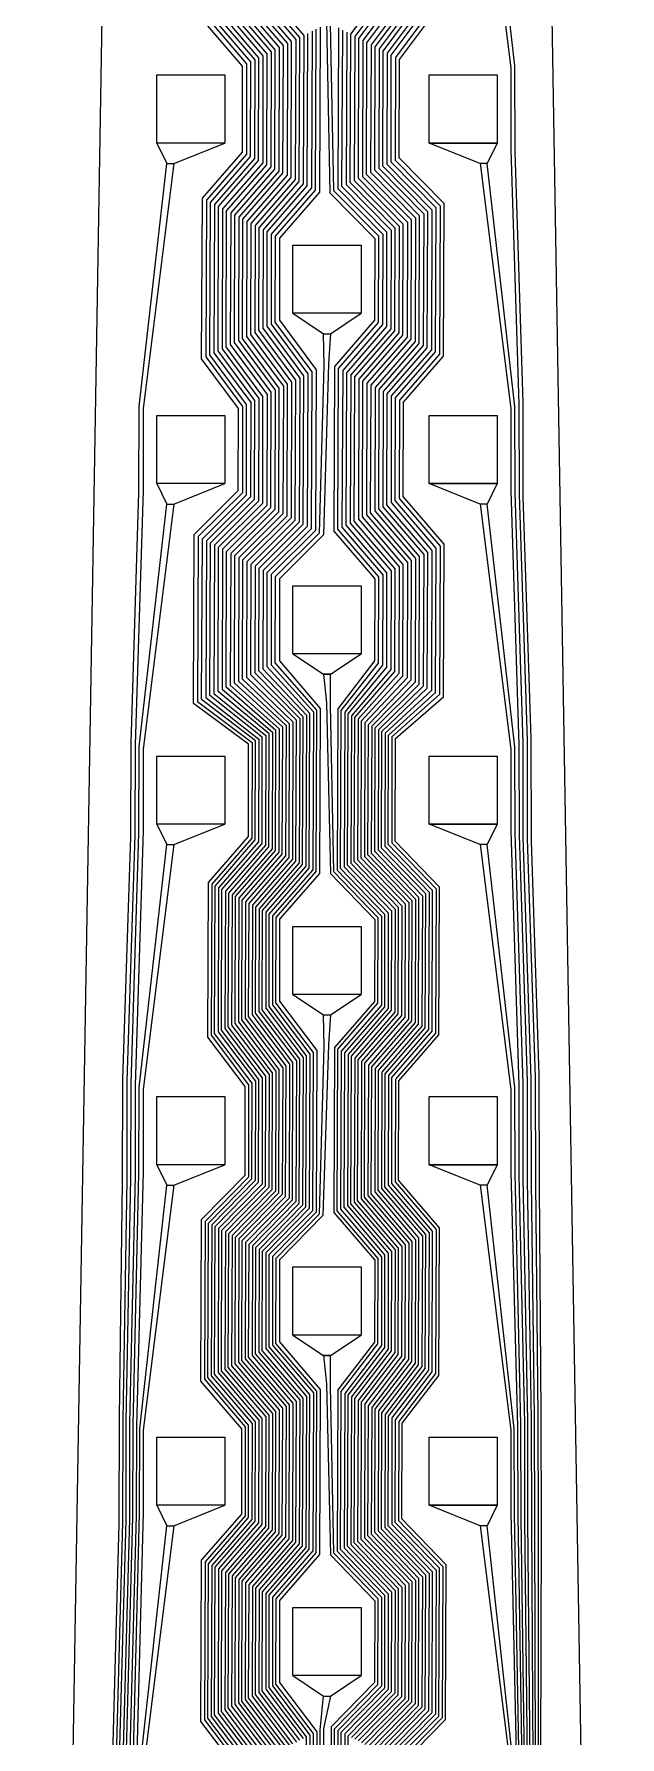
# Model space of a CAD drawing. Header units: inches. Extents: x 106592 to 209533, y 57057 to 74911.
# Drawn here: x 190979.6 to 191065.6, y 73787.4 to 74037.4 of the extents above; entities that cross this region are included whole.
import ezdxf

# ---------------------------------------------------------------- set-up
doc = ezdxf.new("R2010")
doc.units = ezdxf.units.IN
doc.header["$MEASUREMENT"] = 0
for name, color, linetype in [('metal', 221, 'Continuous'), ('nitride window', 40, 'Continuous'), ('profile', 140, 'Continuous')]:
    doc.layers.add(name, color=color, linetype=linetype)

msp = doc.modelspace()

# ---------------------------------------------------------------- linework, layer by layer
at = {"layer": 'metal'}
for points in [[(191045.08, 74068.39), (191049.56, 74032.42), (191049.56, 74020.39), (191050.75, 73983.03), (191050.78, 73969.79), (191051.95, 73933.65), (191051.98, 73919.19), (191053.14, 73884.27), (191053.18, 73868.59), (191053.53, 73834.48), (191053.58, 73818.39), (191053.58, 73784.39)], [(191053.98, 73784.59), (191054.08, 73818.14), (191054.03, 73834.73), (191053.78, 73868.29), (191053.73, 73884.58), (191052.58, 73918.89), (191052.54, 73933.96), (191051.38, 73969.49), (191051.35, 73983.34), (191050.18, 74020.09), (191050.16, 74032.73), (191046.08, 74068.39)], [(191014.58, 73784.89), (191009.08, 73792.14), (191009.14, 73810.76), (191015.02, 73817.52), (191015.08, 73835.14), (191009.08, 73842.14), (191009.14, 73860.76), (191015.52, 73867.26), (191015.58, 73885.39), (191010.08, 73892.64), (191010.14, 73910.25), (191016.01, 73917.01), (191016.08, 73935.64), (191008.98, 73942.09), (191009.05, 73960.82), (191015.52, 73967.26), (191015.58, 73985.39), (191010.18, 73992.69), (191010.24, 74010.2), (191016.11, 74016.96), (191016.18, 74035.69), (191010.18, 74042.69)], [(191010.78, 74042.99), (191016.78, 74035.99), (191016.71, 74016.65), (191010.83, 74009.89), (191010.78, 73992.99), (191016.18, 73985.69), (191016.11, 73966.96), (191009.64, 73960.51), (191009.58, 73942.39), (191016.58, 73935.89), (191016.51, 73916.75), (191010.63, 73909.99), (191010.58, 73892.89), (191016.08, 73885.64), (191016.01, 73867.01), (191009.64, 73860.51), (191009.58, 73842.39), (191015.58, 73835.39), (191015.52, 73817.26), (191009.64, 73810.51), (191009.58, 73792.39), (191015.08, 73785.14)], [(191015.58, 73785.39), (191010.08, 73792.64), (191010.14, 73810.25), (191016.01, 73817.01), (191016.08, 73835.64), (191010.08, 73842.64), (191010.14, 73860.25), (191016.51, 73866.75), (191016.58, 73885.89), (191011.08, 73893.14), (191011.13, 73909.73), (191017.01, 73916.49), (191017.08, 73936.14), (191010.18, 73942.69), (191010.24, 73960.2), (191016.71, 73966.65), (191016.78, 73985.99), (191011.38, 73993.29), (191011.43, 74009.58), (191017.3, 74016.34), (191017.38, 74036.29), (191011.38, 74043.29)], [(191011.98, 74043.59), (191017.98, 74036.59), (191017.9, 74016.03), (191012.02, 74009.27), (191011.98, 73993.59), (191017.38, 73986.29), (191017.3, 73966.34), (191010.83, 73959.89), (191010.78, 73942.99), (191017.58, 73936.39), (191017.5, 73916.23), (191011.63, 73909.48), (191011.58, 73893.39), (191017.08, 73886.14), (191017.01, 73866.49), (191010.63, 73859.99), (191010.58, 73842.89), (191016.58, 73835.89), (191016.51, 73816.75), (191010.63, 73809.99), (191010.58, 73792.89), (191016.08, 73785.64)], [(191016.58, 73785.89), (191011.08, 73793.14), (191011.13, 73809.73), (191017.01, 73816.49), (191017.08, 73836.14), (191011.08, 73843.14), (191011.13, 73859.73), (191017.5, 73866.23), (191017.58, 73886.39), (191012.08, 73893.64), (191012.12, 73909.22), (191018, 73915.98), (191018.08, 73936.64), (191011.38, 73943.29), (191011.43, 73959.58), (191017.9, 73966.03), (191017.98, 73986.59), (191012.58, 73993.89), (191012.62, 74008.96), (191018.49, 74015.72), (191018.58, 74036.89), (191012.58, 74043.89)], [(191013.18, 74044.19), (191019.18, 74037.19), (191019.09, 74015.41), (191013.21, 74008.65), (191013.18, 73994.19), (191018.58, 73986.89), (191018.49, 73965.72), (191012.02, 73959.27), (191011.98, 73943.59), (191018.58, 73936.89), (191018.49, 73915.72), (191012.62, 73908.96), (191012.58, 73893.89), (191018.08, 73886.64), (191018, 73865.98), (191011.63, 73859.48), (191011.58, 73843.39), (191017.58, 73836.39), (191017.5, 73816.23), (191011.63, 73809.48), (191011.58, 73793.39), (191017.08, 73786.14)], [(191027.66, 73786.54), (191034.03, 73793.04), (191034.08, 73809.64), (191027.58, 73816.39), (191027.66, 73836.54), (191033.04, 73843.55), (191033.08, 73859.14), (191027.08, 73866.14), (191027.16, 73886.79), (191033.04, 73893.55), (191033.08, 73909.14), (191026.58, 73915.89), (191026.66, 73937.05), (191032.54, 73943.81), (191032.58, 73958.89), (191026.58, 73965.89), (191026.66, 73987.05), (191032.54, 73993.81), (191032.58, 74008.89), (191025.98, 74015.59), (191026.07, 74037.36), (191031.35, 74044.43)], [(191031.95, 74044.12), (191026.66, 74037.05), (191026.58, 74015.89), (191033.18, 74009.19), (191033.14, 73993.5), (191027.26, 73986.74), (191027.18, 73966.19), (191033.18, 73959.19), (191033.14, 73943.5), (191027.16, 73936.79), (191027.08, 73916.14), (191033.58, 73909.39), (191033.53, 73893.29), (191027.66, 73886.54), (191027.58, 73866.39), (191033.58, 73859.39), (191033.53, 73843.29), (191028.15, 73836.28), (191028.08, 73816.64), (191034.58, 73809.89), (191034.53, 73792.78), (191028.15, 73786.28)], [(191028.65, 73786.02), (191035.02, 73792.52), (191035.08, 73810.14), (191028.58, 73816.89), (191028.65, 73836.02), (191034.03, 73843.04), (191034.08, 73859.64), (191028.08, 73866.64), (191028.15, 73886.28), (191034.03, 73893.04), (191034.08, 73909.64), (191027.58, 73916.39), (191027.66, 73936.54), (191033.73, 73943.19), (191033.78, 73959.49), (191027.78, 73966.49), (191027.85, 73986.43), (191033.73, 73993.19), (191033.78, 74009.49), (191027.18, 74016.19), (191027.26, 74036.74), (191032.54, 74043.81)], [(191033.14, 74043.5), (191027.85, 74036.43), (191027.78, 74016.49), (191034.38, 74009.79), (191034.33, 73992.88), (191028.45, 73986.12), (191028.38, 73966.79), (191034.38, 73959.79), (191034.33, 73942.88), (191028.15, 73936.28), (191028.08, 73916.64), (191034.58, 73909.89), (191034.53, 73892.78), (191028.65, 73886.02), (191028.58, 73866.89), (191034.58, 73859.89), (191034.53, 73842.78), (191029.14, 73835.76), (191029.08, 73817.14), (191035.58, 73810.39), (191035.52, 73792.26), (191029.14, 73785.76)], [(191029.64, 73785.51), (191036.01, 73792.01), (191036.08, 73810.64), (191029.58, 73817.39), (191029.64, 73835.51), (191035.02, 73842.52), (191035.08, 73860.14), (191029.08, 73867.14), (191029.14, 73885.76), (191035.02, 73892.52), (191035.08, 73910.14), (191028.58, 73916.89), (191028.65, 73936.02), (191034.92, 73942.57), (191034.98, 73960.09), (191028.98, 73967.09), (191029.05, 73985.82), (191034.92, 73992.57), (191034.98, 74010.09), (191028.38, 74016.79), (191028.45, 74036.12), (191033.73, 74043.19)], [(191034.33, 74042.88), (191029.05, 74035.82), (191028.98, 74017.09), (191035.58, 74010.39), (191035.52, 73992.26), (191029.64, 73985.51), (191029.58, 73967.39), (191035.58, 73960.39), (191035.52, 73942.26), (191029.14, 73935.76), (191029.08, 73917.14), (191035.58, 73910.39), (191035.52, 73892.26), (191029.64, 73885.51), (191029.58, 73867.39), (191035.58, 73860.39), (191035.52, 73842.26), (191030.14, 73835.25), (191030.08, 73817.64), (191036.58, 73810.89), (191036.51, 73791.75), (191030.14, 73785.25)], [(191030.63, 73784.99), (191037.01, 73791.49), (191037.08, 73811.14), (191030.58, 73817.89), (191030.63, 73834.99), (191036.01, 73842.01), (191036.08, 73860.64), (191030.08, 73867.64), (191030.14, 73885.25), (191036.01, 73892.01), (191036.08, 73910.64), (191029.58, 73917.39), (191029.64, 73935.51), (191036.11, 73941.96), (191036.18, 73960.69), (191030.18, 73967.69), (191030.24, 73985.2), (191036.11, 73991.96), (191036.18, 74010.69), (191029.58, 74017.39), (191029.64, 74035.51), (191034.92, 74042.57)], [(191010.58, 73782.89), (191005.08, 73790.14), (191005.18, 73812.82), (191011.05, 73819.58), (191011.08, 73833.14), (191005.08, 73840.14), (191005.18, 73862.82), (191011.55, 73869.33), (191011.58, 73883.39), (191006.08, 73890.64), (191006.17, 73912.31), (191012.04, 73919.07), (191012.08, 73933.64), (191004.18, 73939.69), (191004.28, 73963.29), (191010.75, 73969.74), (191010.78, 73982.99), (191005.38, 73990.29), (191005.47, 74012.67), (191011.35, 74019.43), (191011.38, 74033.29), (191005.38, 74040.29)], [(191005.98, 74040.59), (191011.98, 74033.59), (191011.95, 74019.12), (191006.07, 74012.36), (191005.98, 73990.59), (191011.38, 73983.29), (191011.35, 73969.43), (191004.88, 73962.98), (191004.78, 73939.99), (191012.58, 73933.89), (191012.54, 73918.81), (191006.66, 73912.05), (191006.58, 73890.89), (191012.08, 73883.64), (191012.04, 73869.07), (191005.67, 73862.57), (191005.58, 73840.39), (191011.58, 73833.39), (191011.55, 73819.33), (191005.67, 73812.57), (191005.58, 73790.39), (191011.08, 73783.14)], [(191011.58, 73783.39), (191006.08, 73790.64), (191006.17, 73812.31), (191012.04, 73819.07), (191012.08, 73833.64), (191006.08, 73840.64), (191006.17, 73862.31), (191012.54, 73868.81), (191012.58, 73883.89), (191007.08, 73891.14), (191007.16, 73911.79), (191013.04, 73918.55), (191013.08, 73934.14), (191005.38, 73940.29), (191005.47, 73962.67), (191011.95, 73969.12), (191011.98, 73983.59), (191006.58, 73990.89), (191006.66, 74012.05), (191012.54, 74018.81), (191012.58, 74033.89), (191006.58, 74040.89)], [(191007.18, 74041.19), (191013.18, 74034.19), (191013.14, 74018.5), (191007.26, 74011.74), (191007.18, 73991.19), (191012.58, 73983.89), (191012.54, 73968.81), (191006.07, 73962.36), (191005.98, 73940.59), (191013.58, 73934.39), (191013.53, 73918.29), (191007.66, 73911.54), (191007.58, 73891.39), (191013.08, 73884.14), (191013.04, 73868.55), (191006.66, 73862.05), (191006.58, 73840.89), (191012.58, 73833.89), (191012.54, 73818.81), (191006.66, 73812.05), (191006.58, 73790.89), (191012.08, 73783.64)], [(191012.58, 73783.89), (191007.08, 73791.14), (191007.16, 73811.79), (191013.04, 73818.55), (191013.08, 73834.14), (191007.08, 73841.14), (191007.16, 73861.79), (191013.53, 73868.29), (191013.58, 73884.39), (191008.08, 73891.64), (191008.15, 73911.28), (191014.03, 73918.04), (191014.08, 73934.64), (191006.58, 73940.89), (191006.66, 73962.05), (191013.14, 73968.5), (191013.18, 73984.19), (191007.78, 73991.49), (191007.85, 74011.43), (191013.73, 74018.19), (191013.78, 74034.49), (191007.78, 74041.49)], [(191008.38, 74041.79), (191014.38, 74034.79), (191014.33, 74017.88), (191008.45, 74011.12), (191008.38, 73991.79), (191013.78, 73984.49), (191013.73, 73968.19), (191007.26, 73961.74), (191007.18, 73941.19), (191014.58, 73934.89), (191014.53, 73917.78), (191008.65, 73911.02), (191008.58, 73891.89), (191014.08, 73884.64), (191014.03, 73868.04), (191007.66, 73861.54), (191007.58, 73841.39), (191013.58, 73834.39), (191013.53, 73818.29), (191007.66, 73811.54), (191007.58, 73791.39), (191013.08, 73784.14)], [(191013.58, 73784.39), (191008.08, 73791.64), (191008.15, 73811.28), (191014.03, 73818.04), (191014.08, 73834.64), (191008.08, 73841.64), (191008.15, 73861.28), (191014.53, 73867.78), (191014.58, 73884.89), (191009.08, 73892.14), (191009.14, 73910.76), (191015.02, 73917.52), (191015.08, 73935.14), (191007.78, 73941.49), (191007.85, 73961.43), (191014.33, 73967.88), (191014.38, 73984.79), (191008.98, 73992.09), (191009.05, 74010.82), (191014.92, 74017.57), (191014.98, 74035.09), (191008.98, 74042.09)], [(191009.58, 74042.39), (191015.58, 74035.39), (191015.52, 74017.26), (191009.64, 74010.51), (191009.58, 73992.39), (191014.98, 73985.09), (191014.92, 73967.57), (191008.45, 73961.12), (191008.38, 73941.79), (191015.58, 73935.39), (191015.52, 73917.26), (191009.64, 73910.51), (191009.58, 73892.39), (191015.08, 73885.14), (191015.02, 73867.52), (191008.65, 73861.02), (191008.58, 73841.89), (191014.58, 73834.89), (191014.53, 73817.78), (191008.65, 73811.02), (191008.58, 73791.89), (191014.08, 73784.64)], [(191035.52, 74042.26), (191030.24, 74035.2), (191030.18, 74017.69), (191036.78, 74010.99), (191036.71, 73991.65), (191030.83, 73984.89), (191030.78, 73967.99), (191036.78, 73960.99), (191036.71, 73941.65), (191030.14, 73935.25), (191030.08, 73917.64), (191036.58, 73910.89), (191036.51, 73891.75), (191030.63, 73884.99), (191030.58, 73867.89), (191036.58, 73860.89), (191036.51, 73841.75), (191031.13, 73834.73), (191031.08, 73818.14), (191037.58, 73811.39), (191037.5, 73791.23), (191031.13, 73784.73)], [(191031.63, 73784.48), (191038, 73790.98), (191038.08, 73811.64), (191031.58, 73818.39), (191031.63, 73834.48), (191037.01, 73841.49), (191037.08, 73861.14), (191031.08, 73868.14), (191031.13, 73884.73), (191037.01, 73891.49), (191037.08, 73911.14), (191030.58, 73917.89), (191030.63, 73934.99), (191037.3, 73941.34), (191037.38, 73961.29), (191031.38, 73968.29), (191031.43, 73984.58), (191037.3, 73991.34), (191037.38, 74011.29), (191030.78, 74017.99), (191030.83, 74034.89), (191036.11, 74041.96)], [(191036.71, 74041.65), (191031.43, 74034.58), (191031.38, 74018.29), (191037.98, 74011.59), (191037.9, 73991.03), (191032.02, 73984.27), (191031.98, 73968.59), (191037.98, 73961.59), (191037.9, 73941.03), (191031.13, 73934.73), (191031.08, 73918.14), (191037.58, 73911.39), (191037.5, 73891.23), (191031.63, 73884.48), (191031.58, 73868.39), (191037.58, 73861.39), (191037.5, 73841.23), (191032.12, 73834.22), (191032.08, 73818.64), (191038.58, 73811.89), (191038.49, 73790.72), (191032.12, 73784.22)], [(191032.62, 73783.96), (191038.99, 73790.46), (191039.08, 73812.14), (191032.58, 73818.89), (191032.62, 73833.96), (191038, 73840.98), (191038.08, 73861.64), (191032.08, 73868.64), (191032.12, 73884.22), (191038, 73890.98), (191038.08, 73911.64), (191031.58, 73918.39), (191031.63, 73934.48), (191038.49, 73940.72), (191038.58, 73961.89), (191032.58, 73968.89), (191032.62, 73983.96), (191038.49, 73990.72), (191038.58, 74011.89), (191031.98, 74018.59), (191032.02, 74034.27), (191037.3, 74041.34)], [(191037.9, 74041.03), (191032.62, 74033.96), (191032.58, 74018.89), (191039.18, 74012.19), (191039.09, 73990.41), (191033.21, 73983.65), (191033.18, 73969.19), (191039.18, 73962.19), (191039.09, 73940.41), (191032.12, 73934.22), (191032.08, 73918.64), (191038.58, 73911.89), (191038.49, 73890.72), (191032.62, 73883.96), (191032.58, 73868.89), (191038.58, 73861.89), (191038.49, 73840.72), (191033.11, 73833.7), (191033.08, 73819.14), (191039.58, 73812.39), (191039.49, 73790.2), (191033.11, 73783.7)], [(191033.61, 73783.45), (191039.98, 73789.95), (191040.08, 73812.64), (191033.58, 73819.39), (191033.61, 73833.45), (191038.99, 73840.46), (191039.08, 73862.14), (191033.08, 73869.14), (191033.11, 73883.7), (191038.99, 73890.46), (191039.08, 73912.14), (191032.58, 73918.89), (191032.62, 73933.96), (191039.69, 73940.1), (191039.78, 73962.49), (191033.78, 73969.49), (191033.81, 73983.34), (191039.69, 73990.1), (191039.78, 74012.49), (191033.18, 74019.19), (191033.21, 74033.65), (191038.49, 74040.72)], [(191009.58, 73782.39), (191004.08, 73789.64), (191004.18, 73813.34), (191010.06, 73820.1), (191010.08, 73832.64), (191004.08, 73839.64), (191004.18, 73863.34), (191010.56, 73869.84), (191010.58, 73882.89), (191005.08, 73890.14), (191005.18, 73912.82), (191011.05, 73919.58), (191011.08, 73933.14), (191002.98, 73939.09), (191003.09, 73963.91), (191009.56, 73970.36), (191009.58, 73982.39), (191004.18, 73989.69), (191004.28, 74013.29), (191010.16, 74020.05), (191010.18, 74032.69), (191004.18, 74039.69)], [(191004.78, 74039.99), (191010.78, 74032.99), (191010.75, 74019.74), (191004.88, 74012.98), (191004.78, 73989.99), (191010.18, 73982.69), (191010.16, 73970.05), (191003.69, 73963.6), (191003.58, 73939.39), (191011.58, 73933.39), (191011.55, 73919.33), (191005.67, 73912.57), (191005.58, 73890.39), (191011.08, 73883.14), (191011.05, 73869.58), (191004.68, 73863.08), (191004.58, 73839.89), (191010.58, 73832.89), (191010.56, 73819.84), (191004.68, 73813.08), (191004.58, 73789.89), (191010.08, 73782.64)], [(191020.38, 74037.79), (191020.28, 74014.79), (191014.4, 74008.03), (191014.38, 73994.79), (191019.78, 73987.49), (191019.69, 73965.1), (191013.21, 73958.65), (191013.18, 73944.19), (191019.58, 73937.39), (191019.49, 73915.2), (191013.61, 73908.45), (191013.58, 73894.39), (191019.08, 73887.14), (191018.99, 73865.46), (191012.62, 73858.96), (191012.58, 73843.89), (191018.58, 73836.89), (191018.49, 73815.72), (191012.62, 73808.96), (191012.58, 73793.89), (191018.08, 73786.64)], [(191018.58, 73786.89), (191013.08, 73794.14), (191013.11, 73808.7), (191018.99, 73815.46), (191019.08, 73837.14), (191013.08, 73844.14), (191013.11, 73858.7), (191019.49, 73865.2), (191019.58, 73887.39), (191014.08, 73894.64), (191014.11, 73908.19), (191019.98, 73914.95), (191020.08, 73937.64), (191013.78, 73944.49), (191013.81, 73958.34), (191020.28, 73964.79), (191020.38, 73987.79), (191014.98, 73995.09), (191015, 74007.73), (191020.88, 74014.48), (191020.98, 74038.09)], [(191021.58, 74038.39), (191021.47, 74014.17), (191015.59, 74007.42), (191015.59, 73995.39), (191020.98, 73988.09), (191020.88, 73964.48), (191014.4, 73958.03), (191014.38, 73944.79), (191020.58, 73937.89), (191020.48, 73914.69), (191014.6, 73907.93), (191014.58, 73894.89), (191020.08, 73887.64), (191019.98, 73864.95), (191013.61, 73858.45), (191013.58, 73844.39), (191019.58, 73837.39), (191019.49, 73815.2), (191013.61, 73808.45), (191013.58, 73794.39), (191019.08, 73787.14)], [(191022.5, 74039.22), (191022.98, 74014.09), (191029.58, 74007.39), (191029.56, 73995.36), (191023.69, 73988.6), (191023.58, 73964.39), (191029.58, 73957.39), (191029.56, 73945.36), (191024.18, 73938.34), (191024.08, 73914.64), (191030.58, 73907.89), (191030.56, 73894.84), (191024.68, 73888.08), (191024.58, 73864.89), (191030.58, 73857.89), (191030.56, 73844.84), (191025.18, 73837.82), (191025.08, 73815.14), (191031.58, 73808.39), (191031.55, 73794.33), (191025.18, 73787.82), (191025.08, 73765.14)], [(191025.58, 73765.39), (191025.67, 73787.57), (191032.04, 73794.07), (191032.08, 73808.64), (191025.58, 73815.39), (191025.67, 73837.57), (191031.05, 73844.58), (191031.08, 73858.14), (191025.08, 73865.14), (191025.18, 73887.82), (191031.05, 73894.58), (191031.08, 73908.14), (191024.58, 73914.89), (191024.68, 73938.08), (191030.16, 73945.05), (191030.18, 73957.69), (191024.18, 73964.69), (191024.28, 73988.29), (191030.16, 73995.05), (191030.18, 74007.69), (191023.58, 74014.39), (191023.09, 74038.91)], [(191024.28, 74038.29), (191024.18, 74014.69), (191030.78, 74007.99), (191030.75, 73994.74), (191024.88, 73987.98), (191024.78, 73964.99), (191030.78, 73957.99), (191030.75, 73944.74), (191025.18, 73937.82), (191025.08, 73915.14), (191031.58, 73908.39), (191031.55, 73894.33), (191025.67, 73887.57), (191025.58, 73865.39), (191031.58, 73858.39), (191031.55, 73844.33), (191026.17, 73837.31), (191026.08, 73815.64), (191032.58, 73808.89), (191032.54, 73793.81), (191026.17, 73787.31)], [(191026.66, 73787.05), (191033.04, 73793.55), (191033.08, 73809.14), (191026.58, 73815.89), (191026.66, 73837.05), (191032.04, 73844.07), (191032.08, 73858.64), (191026.08, 73865.64), (191026.17, 73887.31), (191032.04, 73894.07), (191032.08, 73908.64), (191025.58, 73915.39), (191025.67, 73937.57), (191031.35, 73944.43), (191031.38, 73958.29), (191025.38, 73965.29), (191025.47, 73987.67), (191031.35, 73994.43), (191031.38, 74008.29), (191024.78, 74014.99), (191024.88, 74037.98)], [(191025.47, 74037.67), (191025.38, 74015.29), (191031.98, 74008.59), (191031.95, 73994.12), (191026.07, 73987.36), (191025.98, 73965.59), (191031.98, 73958.59), (191031.95, 73944.12), (191026.17, 73937.31), (191026.08, 73915.64), (191032.58, 73908.89), (191032.54, 73893.81), (191026.66, 73887.05), (191026.58, 73865.89), (191032.58, 73858.89), (191032.54, 73843.81), (191027.16, 73836.79), (191027.08, 73816.14), (191033.58, 73809.39), (191033.53, 73793.29), (191027.16, 73786.79)], [(191017.58, 73786.39), (191012.08, 73793.64), (191012.12, 73809.22), (191018, 73815.98), (191018.08, 73836.64), (191012.08, 73843.64), (191012.12, 73859.22), (191018.49, 73865.72), (191018.58, 73886.89), (191013.08, 73894.14), (191013.11, 73908.7), (191018.99, 73915.46), (191019.08, 73937.14), (191012.58, 73943.89), (191012.62, 73958.96), (191019.09, 73965.41), (191019.18, 73987.19), (191013.78, 73994.49), (191013.81, 74008.34), (191019.69, 74015.1), (191019.78, 74037.49)], [(190991.13, 73784.73), (190992.08, 73818.64), (190992.12, 73834.22), (190992.58, 73868.89), (190992.62, 73883.96), (190993.78, 73919.49), (190993.81, 73933.34), (190994.98, 73970.09), (190995, 73982.73), (190999.08, 74018.39), (190999.08, 74018.39), (191000.08, 74018.39), (190995.59, 73982.42), (190995.59, 73970.39), (190994.4, 73933.03), (190994.38, 73919.79), (190993.21, 73883.65), (190993.18, 73869.19), (190992.62, 73833.96), (190992.58, 73818.89), (190991.63, 73784.48)], [(191053.18, 73784.19), (191053.08, 73818.64), (191053.04, 73834.22), (191052.58, 73868.89), (191052.54, 73883.96), (191051.38, 73919.49), (191051.35, 73933.34), (191050.18, 73970.09), (191050.16, 73982.73), (191046.08, 74018.39), (191046.08, 74018.39), (191045.08, 74018.39), (191049.56, 73982.42), (191049.56, 73970.39), (191050.75, 73933.03), (191050.78, 73919.79), (191051.95, 73883.65), (191051.98, 73869.19), (191052.54, 73833.96), (191052.58, 73818.89), (191052.78, 73783.99)], [(191019.49, 73765.2), (191019.58, 73787.39), (191014.08, 73794.64), (191014.11, 73808.19), (191019.98, 73814.95), (191020.08, 73837.64), (191014.08, 73844.64), (191014.11, 73858.19), (191020.48, 73864.69), (191020.58, 73887.89), (191015.08, 73895.14), (191015.1, 73907.67), (191020.98, 73914.43), (191021.08, 73938.14), (191014.98, 73945.09), (191015, 73957.73), (191021.47, 73964.17), (191022.18, 73988.69), (191022.08, 73993.39), (191022.08, 73993.39), (191023.08, 73993.39), (191022.78, 73988.99), (191022.07, 73963.86), (191015.59, 73957.42), (191015.59, 73945.39), (191021.58, 73938.39), (191021.47, 73914.17), (191015.59, 73907.42), (191015.59, 73895.39), (191021.08, 73888.14), (191020.98, 73864.43), (191014.6, 73857.93), (191014.58, 73844.89), (191020.58, 73837.89), (191020.48, 73814.69), (191014.6, 73807.93), (191014.58, 73794.89), (191020.08, 73787.64), (191019.98, 73764.95)], [(190992.12, 73784.22), (190993.08, 73819.14), (190993.11, 73833.7), (190993.78, 73869.49), (190993.81, 73883.34), (190994.98, 73920.09), (190995, 73932.73), (190999.08, 73968.39), (190999.08, 73968.39), (191000.08, 73968.39), (190995.59, 73932.42), (190995.59, 73920.39), (190994.4, 73883.03), (190994.4, 73869.8), (190993.61, 73833.45), (190993.58, 73819.39), (190992.62, 73783.96)], [(191052.38, 73783.79), (191052.08, 73819.14), (191052.04, 73833.7), (191051.38, 73869.49), (191051.35, 73883.34), (191050.18, 73920.09), (191050.16, 73932.73), (191046.08, 73968.39), (191046.08, 73968.39), (191045.08, 73968.39), (191049.56, 73932.42), (191049.56, 73920.39), (191050.75, 73883.03), (191050.75, 73869.8), (191051.55, 73833.45), (191051.58, 73819.39), (191051.98, 73783.59)], [(191024.58, 73764.89), (191024.68, 73788.08), (191031.05, 73794.58), (191031.08, 73808.14), (191024.58, 73814.89), (191024.68, 73838.08), (191030.06, 73845.1), (191030.08, 73857.64), (191024.08, 73864.64), (191024.18, 73888.34), (191030.06, 73895.1), (191030.08, 73907.64), (191023.58, 73914.39), (191023.09, 73938.91), (191023.08, 73943.39), (191023.08, 73943.39), (191022.08, 73943.39), (191022.5, 73939.22), (191023.08, 73914.14), (191029.58, 73907.39), (191029.56, 73895.36), (191023.69, 73888.6), (191023.58, 73864.39), (191029.58, 73857.39), (191029.56, 73845.36), (191024.18, 73838.34), (191024.08, 73814.64), (191030.58, 73807.89), (191030.56, 73794.84), (191024.18, 73788.34), (191024.08, 73764.64)], [(190993.11, 73783.7), (190994.08, 73819.64), (190994.11, 73833.19), (190994.98, 73870.09), (190995, 73882.73), (190999.08, 73918.39), (190999.08, 73918.39), (191000.08, 73918.39), (190995.59, 73882.42), (190995.59, 73870.39), (190994.6, 73832.93), (190994.58, 73819.89), (190993.61, 73783.45)], [(191051.58, 73783.39), (191051.08, 73819.64), (191051.05, 73833.19), (191050.18, 73870.09), (191050.16, 73882.73), (191046.08, 73918.39), (191046.08, 73918.39), (191045.08, 73918.39), (191049.56, 73882.42), (191049.56, 73870.39), (191050.56, 73832.93), (191050.58, 73819.89), (191051.18, 73783.19)], [(191020.48, 73764.69), (191020.58, 73787.89), (191015.08, 73795.14), (191015.1, 73807.67), (191020.98, 73814.43), (191021.08, 73838.14), (191015.08, 73845.14), (191015.1, 73857.67), (191021.47, 73864.17), (191022.18, 73888.69), (191022.08, 73893.39), (191022.08, 73893.39), (191023.08, 73893.39), (191022.78, 73888.99), (191021.97, 73863.92), (191015.59, 73857.42), (191015.59, 73845.39), (191021.58, 73838.39), (191021.47, 73814.17), (191015.59, 73807.42), (191015.59, 73795.39), (191021.08, 73788.14), (191020.98, 73764.43)], [(190994.11, 73783.19), (190995.08, 73820.14), (190995.1, 73832.67), (190999.08, 73868.39), (190999.08, 73868.39), (191000.08, 73868.39), (190995.59, 73832.42), (190995.59, 73820.39), (190994.6, 73782.93)], [(191050.78, 73782.99), (191050.08, 73820.14), (191050.06, 73832.67), (191046.08, 73868.39), (191046.08, 73868.39), (191045.08, 73868.39), (191049.56, 73832.42), (191049.56, 73820.39), (191050.38, 73782.79)], [(191023.58, 73764.39), (191023.69, 73788.6), (191030.06, 73795.1), (191030.08, 73807.64), (191023.58, 73814.39), (191023.09, 73838.91), (191023.08, 73843.39), (191023.08, 73843.39), (191022.08, 73843.39), (191022.5, 73839.22), (191023.08, 73814.14), (191029.58, 73807.39), (191029.56, 73795.36), (191023.19, 73788.85), (191023.08, 73764.14)], [(190995.1, 73782.67), (190999.08, 73818.39), (190999.08, 73818.39), (191000.08, 73818.39), (190995.59, 73782.42)], [(191049.98, 73782.59), (191046.08, 73818.39), (191046.08, 73818.39), (191045.08, 73818.39), (191049.58, 73782.39)], [(191021.47, 73764.17), (191021.58, 73788.39), (191022.08, 73793.39), (191022.08, 73793.39), (191023.08, 73793.39), (191022.08, 73788.64), (191021.97, 73763.92)]]:
    msp.add_lwpolyline(points, dxfattribs=at)
for points in [[(190997.58, 74031.39), (191007.58, 74031.39), (191007.58, 74021.39), (190997.58, 74021.39)], [(191037.58, 74031.39), (191047.58, 74031.39), (191047.58, 74021.39), (191037.58, 74021.39)], [(191007.58, 74021.39), (190997.58, 74021.39), (190999.08, 74018.39), (191000.08, 74018.39), (191007.58, 74021.39)], [(191037.58, 74021.39), (191047.58, 74021.39), (191046.08, 74018.39), (191045.08, 74018.39), (191037.58, 74021.39)], [(191017.58, 74006.39), (191027.58, 74006.39), (191027.58, 73996.39), (191017.58, 73996.39)], [(191027.58, 73996.39), (191017.58, 73996.39), (191022.08, 73993.39), (191023.08, 73993.39), (191027.58, 73996.39)], [(190997.58, 73981.39), (191007.58, 73981.39), (191007.58, 73971.39), (190997.58, 73971.39)], [(191037.58, 73981.39), (191047.58, 73981.39), (191047.58, 73971.39), (191037.58, 73971.39)], [(191007.58, 73971.39), (190997.58, 73971.39), (190999.08, 73968.39), (191000.08, 73968.39), (191007.58, 73971.39)], [(191037.58, 73971.39), (191047.58, 73971.39), (191046.08, 73968.39), (191045.08, 73968.39), (191037.58, 73971.39)], [(191017.58, 73956.39), (191027.58, 73956.39), (191027.58, 73946.39), (191017.58, 73946.39)], [(191027.58, 73946.39), (191017.58, 73946.39), (191022.08, 73943.39), (191023.08, 73943.39), (191027.58, 73946.39)], [(190997.58, 73931.39), (191007.58, 73931.39), (191007.58, 73921.39), (190997.58, 73921.39)], [(191037.58, 73931.39), (191047.58, 73931.39), (191047.58, 73921.39), (191037.58, 73921.39)], [(191007.58, 73921.39), (190997.58, 73921.39), (190999.08, 73918.39), (191000.08, 73918.39), (191007.58, 73921.39)], [(191037.58, 73921.39), (191047.58, 73921.39), (191046.08, 73918.39), (191045.08, 73918.39), (191037.58, 73921.39)], [(191017.58, 73906.39), (191027.58, 73906.39), (191027.58, 73896.39), (191017.58, 73896.39)], [(191027.58, 73896.39), (191017.58, 73896.39), (191022.08, 73893.39), (191023.08, 73893.39), (191027.58, 73896.39)], [(190997.58, 73881.39), (191007.58, 73881.39), (191007.58, 73871.39), (190997.58, 73871.39)], [(191037.58, 73881.39), (191047.58, 73881.39), (191047.58, 73871.39), (191037.58, 73871.39)], [(191007.58, 73871.39), (190997.58, 73871.39), (190999.08, 73868.39), (191000.08, 73868.39), (191007.58, 73871.39)], [(191037.58, 73871.39), (191047.58, 73871.39), (191046.08, 73868.39), (191045.08, 73868.39), (191037.58, 73871.39)], [(191017.58, 73856.39), (191027.58, 73856.39), (191027.58, 73846.39), (191017.58, 73846.39)], [(191027.58, 73846.39), (191017.58, 73846.39), (191022.08, 73843.39), (191023.08, 73843.39), (191027.58, 73846.39)], [(190997.58, 73831.39), (191007.58, 73831.39), (191007.58, 73821.39), (190997.58, 73821.39)], [(191037.58, 73831.39), (191047.58, 73831.39), (191047.58, 73821.39), (191037.58, 73821.39)], [(191007.58, 73821.39), (190997.58, 73821.39), (190999.08, 73818.39), (191000.08, 73818.39), (191007.58, 73821.39)], [(191037.58, 73821.39), (191047.58, 73821.39), (191046.08, 73818.39), (191045.08, 73818.39), (191037.58, 73821.39)], [(191017.58, 73806.39), (191027.58, 73806.39), (191027.58, 73796.39), (191017.58, 73796.39)], [(191027.58, 73796.39), (191017.58, 73796.39), (191022.08, 73793.39), (191023.08, 73793.39), (191027.58, 73796.39)]]:
    msp.add_lwpolyline(points, close=True, dxfattribs=at)
at = {"layer": 'nitride window'}
for points in [[(190997.58, 74031.39), (191007.58, 74031.39), (191007.58, 74021.39), (190997.58, 74021.39)], [(191037.58, 74031.39), (191047.58, 74031.39), (191047.58, 74021.39), (191037.58, 74021.39)], [(191017.58, 74006.39), (191027.58, 74006.39), (191027.58, 73996.39), (191017.58, 73996.39)], [(190997.58, 73981.39), (191007.58, 73981.39), (191007.58, 73971.39), (190997.58, 73971.39)], [(191037.58, 73981.39), (191047.58, 73981.39), (191047.58, 73971.39), (191037.58, 73971.39)], [(191017.58, 73956.39), (191027.58, 73956.39), (191027.58, 73946.39), (191017.58, 73946.39)], [(190997.58, 73931.39), (191007.58, 73931.39), (191007.58, 73921.39), (190997.58, 73921.39)], [(191037.58, 73931.39), (191047.58, 73931.39), (191047.58, 73921.39), (191037.58, 73921.39)], [(191017.58, 73906.39), (191027.58, 73906.39), (191027.58, 73896.39), (191017.58, 73896.39)], [(190997.58, 73881.39), (191007.58, 73881.39), (191007.58, 73871.39), (190997.58, 73871.39)], [(191037.58, 73881.39), (191047.58, 73881.39), (191047.58, 73871.39), (191037.58, 73871.39)], [(191017.58, 73856.39), (191027.58, 73856.39), (191027.58, 73846.39), (191017.58, 73846.39)], [(190997.58, 73831.39), (191007.58, 73831.39), (191007.58, 73821.39), (190997.58, 73821.39)], [(191037.58, 73831.39), (191047.58, 73831.39), (191047.58, 73821.39), (191037.58, 73821.39)], [(191017.58, 73806.39), (191027.58, 73806.39), (191027.58, 73796.39), (191017.58, 73796.39)]]:
    msp.add_lwpolyline(points, close=True, dxfattribs=at)
at = {"layer": 'profile'}
msp.add_lwpolyline([(191022.58, 74411.39), (191034.58, 74377.39), (191042.58, 74351.39), (191047.58, 74331.39), (191051.58, 74281.39), (191065.58, 73441.39), (191065.58, 71911.39), (190979.58, 71911.39), (190979.58, 73441.39), (190993.58, 74281.39), (190997.58, 74331.39), (191002.58, 74351.39), (191010.58, 74377.39)], close=True, dxfattribs=at)

doc.saveas('drawing.dxf')
